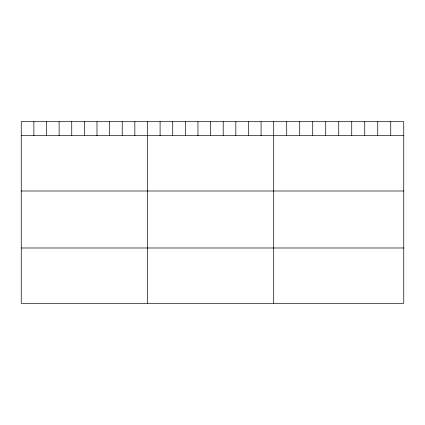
<?xml version="1.0" encoding="UTF-8"?>
<svg xmlns="http://www.w3.org/2000/svg" width="425" height="425" viewBox="0 0 425 425"><rect width="100%" height="100%" fill="white"/><g stroke="black" fill="none" stroke-linecap="round" stroke-linejoin="round"><path stroke-width="0.64" d="M403.75 135.671L403.75 303.307L21.25 303.307L21.25 121.693L403.75 121.693L403.75 135.671L21.25 135.671M21.25 190.99L403.75 190.99M21.25 247.988L403.75 247.988M390.745 121.693L390.745 135.671M377.74 121.693L377.74 135.671M364.735 121.693L364.735 135.671M351.73 121.693L351.73 135.671M338.725 121.693L338.725 135.671M325.72 121.693L325.72 135.671M312.715 121.693L312.715 135.671M299.71 121.693L299.71 135.671M286.705 121.693L286.705 135.671M273.7 121.693L273.7 303.307M261.077 121.693L261.077 135.671M248.455 121.693L248.455 135.671M235.833 121.693L235.833 135.671M223.21 121.693L223.21 135.671M210.587 121.693L210.587 135.671M197.965 121.693L197.965 135.671M185.343 121.693L185.343 135.671M172.72 121.693L172.72 135.671M160.097 121.693L160.097 135.671M147.475 121.693L147.475 303.307M134.852 121.693L134.852 135.671M122.23 121.693L122.23 135.671M109.608 121.693L109.608 135.671M96.985 121.693L96.985 135.671M84.363 121.693L84.363 135.671M71.74 121.693L71.74 135.671M59.117 121.693L59.117 135.671M46.495 121.693L46.495 135.671M33.873 121.693L33.873 135.671"/></g></svg>
